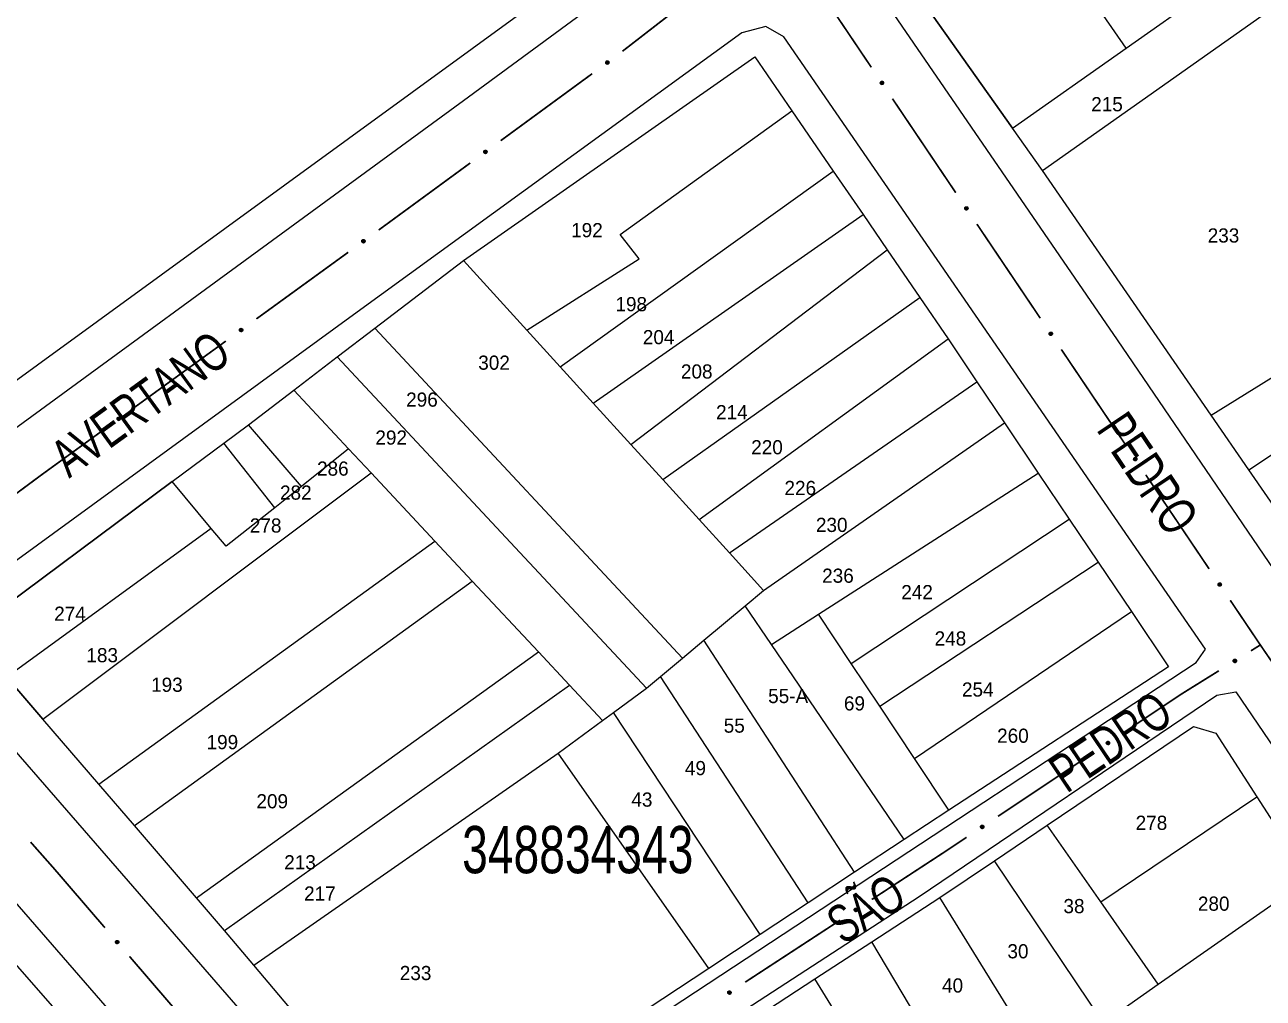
# Model space of a CAD drawing. Extents: x 199577 to 200882, y 4838726 to 4840156.
# Drawn here: x 200172.2 to 200303.3, y 4838892.8 to 4838995.8 of the extents above; entities that cross this region are included whole.
import ezdxf
from ezdxf.enums import TextEntityAlignment as Align

# ---------------------------------------------------------------- set-up
doc = ezdxf.new("R2010")
doc.units = 0
doc.header["$LTSCALE"] = 1.5
doc.header["$MEASUREMENT"] = 0
for name, color, linetype in [('CD_MALHA_LOTES', 7, 'CONTINUOUS'), ('CD_TXT_QUADRA', 2, 'CONTINUOUS'), ('RU-QUADRA', 210, 'CONTINUOUS'), ('SV-EIXO-RUA-PAV', 20, 'CONTINUOUS'), ('SV-RUA-PAVIM', 7, 'CONTINUOUS'), ('SV-TXT-RUA-PAV', 7, 'CONTINUOUS'), ('Th_NmrPorta', 1, 'CONTINUOUS')]:
    doc.layers.add(name, color=color, linetype=linetype)
doc.styles.add('ARIAL', font='ARIAL.SHX')

msp = doc.modelspace()

# ---------------------------------------------------------------- linework, layer by layer
at = {"layer": 'CD_MALHA_LOTES', "linetype": 'Continuous', "flags": 128}
for points in [[(200276.25, 4839011.46), (200265.84, 4839004.16), (200265.13, 4839002.82), (200265.09, 4839001.35), (200276.77, 4838984.85)], [(200288.79, 4838993.31), (200276.25, 4839011.46)], [(200239.4, 4839007.72), (200153.71, 4838945.33)], [(200279.94, 4838980.37), (200308.61, 4839000.6)], [(200288.79, 4838993.31), (200297.25, 4838999.28)], [(200276.77, 4838984.85), (200288.79, 4838993.31)], [(200218.67, 4838970.85), (200249.5, 4838992.4), (200253.42, 4838986.69)], [(200225.37, 4838963.48), (200237.27, 4838971.02), (200235.23, 4838973.58), (200253.42, 4838986.69)], [(200253.42, 4838986.69), (200257.81, 4838980.3)], [(200279.94, 4838980.37), (200276.77, 4838984.85)], [(200228.91, 4838959.59), (200257.81, 4838980.3)], [(200257.81, 4838980.3), (200260.96, 4838975.71)], [(200297.81, 4838954.47), (200279.94, 4838980.37)], [(200232.4, 4838955.75), (200260.96, 4838975.71)], [(200260.96, 4838975.71), (200263.52, 4838971.98)], [(200236.39, 4838951.36), (200263.52, 4838971.98)], [(200263.52, 4838971.98), (200266.98, 4838966.93)], [(200209.28, 4838963.67), (200218.67, 4838970.85)], [(200225.37, 4838963.48), (200218.67, 4838970.85)], [(200297.81, 4838954.47), (200321.32, 4838969.05), (200325, 4838964.05)], [(200239.75, 4838947.66), (200266.98, 4838966.93)], [(200266.98, 4838966.93), (200269.95, 4838962.55)], [(200301.8, 4838948.69), (200325, 4838964.05)], [(200205.3, 4838960.63), (200209.28, 4838963.67)], [(200241.85, 4838928.75), (200209.28, 4838963.67)], [(200228.91, 4838959.59), (200225.37, 4838963.48)], [(200243.6, 4838943.42), (200269.95, 4838962.55)], [(200269.95, 4838962.55), (200273.01, 4838958.01)], [(200200.69, 4838957.11), (200205.3, 4838960.63)], [(200238.05, 4838925.56), (200205.3, 4838960.63)], [(200232.4, 4838955.75), (200228.91, 4838959.59)], [(200246.81, 4838939.89), (200273.01, 4838958.01)], [(200273.01, 4838958.01), (200275.93, 4838953.66)], [(200195.92, 4838953.46), (200200.69, 4838957.11)], [(200206.5, 4838950.89), (200200.69, 4838957.11)], [(200236.39, 4838951.36), (200232.4, 4838955.75)], [(200193.28, 4838951.5), (200195.92, 4838953.46)], [(200201.5, 4838946.92), (200195.92, 4838953.46)], [(200250.42, 4838935.92), (200275.93, 4838953.66)], [(200275.93, 4838953.66), (200279.51, 4838948.33)], [(200301.8, 4838948.69), (200297.81, 4838954.47)], [(200187.83, 4838947.44), (200193.28, 4838951.5)], [(200198.68, 4838944.68), (200193.28, 4838951.5)], [(200206.5, 4838950.89), (200201.5, 4838946.92)], [(200208.88, 4838948.35), (200206.5, 4838950.89)], [(200239.75, 4838947.66), (200236.39, 4838951.36)], [(200174.14, 4838922.31), (200208.88, 4838948.35)], [(200215.63, 4838941.13), (200208.88, 4838948.35)], [(200256.23, 4838933.41), (200279.51, 4838948.33)], [(200279.51, 4838948.33), (200282.78, 4838943.47)], [(200305.43, 4838943.42), (200301.8, 4838948.69)], [(200187.83, 4838947.44), (200166.31, 4838931.42), (200170.33, 4838926.74)], [(200191.97, 4838942.47), (200187.83, 4838947.44)], [(200201.5, 4838946.92), (200198.68, 4838944.68)], [(200243.6, 4838943.42), (200239.75, 4838947.66)], [(200198.68, 4838944.68), (200193.53, 4838940.6), (200191.97, 4838942.47)], [(200246.81, 4838939.89), (200243.6, 4838943.42)], [(200259.7, 4838928.2), (200282.78, 4838943.47)], [(200282.78, 4838943.47), (200285.83, 4838938.93)], [(200191.97, 4838942.47), (200170.33, 4838926.74)], [(200180.06, 4838915.43), (200215.63, 4838941.13)], [(200219.59, 4838936.89), (200215.63, 4838941.13)], [(200250.42, 4838935.92), (200246.81, 4838939.89)], [(200262.72, 4838923.67), (200285.83, 4838938.93)], [(200285.83, 4838938.93), (200289.36, 4838933.68)], [(200183.83, 4838911.04), (200219.59, 4838936.89)], [(200226.59, 4838929.41), (200219.59, 4838936.89)], [(200248.47, 4838934.29), (200250.42, 4838935.92)], [(200244.12, 4838930.65), (200248.47, 4838934.29)], [(200251.25, 4838930.21), (200248.47, 4838934.29)], [(200251.25, 4838930.21), (200256.23, 4838933.41)], [(200259.7, 4838928.2), (200256.23, 4838933.41)], [(200266.4, 4838918.14), (200289.36, 4838933.68)], [(200289.36, 4838933.68), (200293.28, 4838927.84), (200270.05, 4838912.66)], [(200241.85, 4838928.75), (200244.12, 4838930.65)], [(200260.06, 4838906.09), (200244.12, 4838930.65)], [(200265.3, 4838909.55), (200251.25, 4838930.21)], [(200190.4, 4838903.4), (200226.59, 4838929.41)], [(200229.89, 4838925.89), (200226.59, 4838929.41)], [(200239.53, 4838926.8), (200241.85, 4838928.75)], [(200262.72, 4838923.67), (200259.7, 4838928.2)], [(200170.33, 4838926.74), (200174.14, 4838922.31)], [(200238.05, 4838925.56), (200239.53, 4838926.8)], [(200255.15, 4838902.86), (200239.53, 4838926.8)], [(200193.37, 4838899.94), (200229.89, 4838925.89)], [(200233.39, 4838922.15), (200229.89, 4838925.89)], [(200234.53, 4838922.99), (200238.05, 4838925.56)], [(200266.4, 4838918.14), (200262.72, 4838923.67)], [(200180.06, 4838915.43), (200174.14, 4838922.31)], [(200228.7, 4838918.71), (200233.39, 4838922.15)], [(200233.39, 4838922.15), (200234.53, 4838922.99)], [(200250.05, 4838899.49), (200234.53, 4838922.99)], [(200280.43, 4838911.07), (200295.95, 4838921.51), (200298.3, 4838920.8), (200302.63, 4838914.07)], [(200120.95, 4838898.3), (200149.24, 4838919.11), (200151.46, 4838918.96), (200176.61, 4838890.24)], [(200196.47, 4838896.25), (200228.7, 4838918.71)], [(200244.63, 4838895.92), (200228.7, 4838918.71)], [(200270.05, 4838912.66), (200266.4, 4838918.14)], [(200183.83, 4838911.04), (200180.06, 4838915.43)], [(200286.11, 4838902.95), (200302.63, 4838914.07)], [(200302.63, 4838914.07), (200308.2, 4838905.44)], [(200270.05, 4838912.66), (200265.3, 4838909.55)], [(200190.4, 4838903.4), (200183.83, 4838911.04)], [(200274.87, 4838907.32), (200280.43, 4838911.07)], [(200286.11, 4838902.95), (200280.43, 4838911.07)], [(200265.3, 4838909.55), (200260.06, 4838906.09)], [(200269.08, 4838903.42), (200274.87, 4838907.32)], [(200286.37, 4838890.21), (200274.87, 4838907.32)], [(200260.06, 4838906.09), (200255.15, 4838902.86)], [(200292.19, 4838894.24), (200308.2, 4838905.44)], [(200193.37, 4838899.94), (200190.4, 4838903.4)], [(200255.15, 4838902.86), (200250.05, 4838899.49)], [(200261.89, 4838898.73), (200269.08, 4838903.42)], [(200279.88, 4838885.96), (200269.08, 4838903.42)], [(200292.19, 4838894.24), (200286.11, 4838902.95)], [(200196.47, 4838896.25), (200193.37, 4838899.94)], [(200250.05, 4838899.49), (200244.63, 4838895.92)], [(200255.87, 4838894.8), (200261.89, 4838898.73)], [(200272.39, 4838881.05), (200261.89, 4838898.73)], [(200244.63, 4838895.92), (200213.85, 4838875.61), (200196.47, 4838896.25)], [(200249.92, 4838890.92), (200255.87, 4838894.8)], [(200266.65, 4838877.28), (200255.87, 4838894.8)], [(200287.52, 4838890.97), (200292.19, 4838894.24)]]:
    msp.add_lwpolyline(points, dxfattribs=at)
at = {"layer": 'RU-QUADRA', "linetype": 'Continuous', "flags": 128}
for points in [[(200040.44, 4839074.47), (200041.32, 4839076.22), (200106.78, 4839120.4), (200145.44, 4839145.56), (200239.4, 4839007.72), (200153.71, 4838945.33), (200099.56, 4839007.42)], [(200219.5, 4838871.08), (200243.95, 4838887.03), (200249.92, 4838890.92), (200255.87, 4838894.8), (200261.89, 4838898.73), (200269.08, 4838903.42), (200274.87, 4838907.32), (200280.43, 4838911.07), (200295.95, 4838921.51), (200298.3, 4838920.8), (200302.63, 4838914.07), (200308.2, 4838905.44), (200327.65, 4838876.59), (200327.13, 4838874.5), (200305.68, 4838861.45), (200295.35, 4838855.11), (200274.93, 4838842.57), (200254.72, 4838830.16), (200232.59, 4838855.87), (200226.18, 4838863.31), (200225.5, 4838862.56)]]:
    msp.add_lwpolyline(points, close=True, dxfattribs=at)
for points in [[(200416.44, 4838929.06), (200406.81, 4838923.15), (200396.76, 4838916.98), (200381.78, 4838907.83), (200374.69, 4838903.54), (200367.17, 4838898.99), (200354.28, 4838891.2), (200344.94, 4838885.54), (200333.54, 4838902.25), (200325.21, 4838914.77), (200315.29, 4838929.15), (200308.61, 4838938.82), (200305.43, 4838943.42), (200301.8, 4838948.69), (200297.81, 4838954.47), (200279.94, 4838980.37), (200276.77, 4838984.85), (200265.09, 4839001.35)], [(200166.31, 4838931.42), (200187.83, 4838947.44), (200193.28, 4838951.5), (200195.92, 4838953.46), (200200.69, 4838957.11), (200205.3, 4838960.63), (200209.28, 4838963.67), (200218.67, 4838970.85), (200249.5, 4838992.4), (200253.42, 4838986.69), (200257.81, 4838980.3), (200260.96, 4838975.71), (200263.52, 4838971.98), (200266.98, 4838966.93), (200269.95, 4838962.55), (200273.01, 4838958.01), (200275.93, 4838953.66), (200279.51, 4838948.33), (200282.78, 4838943.47), (200285.83, 4838938.93), (200289.36, 4838933.68), (200293.28, 4838927.84), (200270.05, 4838912.66), (200265.3, 4838909.55), (200260.06, 4838906.09), (200255.15, 4838902.86), (200250.05, 4838899.49), (200244.63, 4838895.92), (200213.85, 4838875.61), (200196.47, 4838896.25), (200193.37, 4838899.94), (200190.4, 4838903.4), (200183.83, 4838911.04), (200180.06, 4838915.43), (200174.14, 4838922.31), (200170.33, 4838926.74)], [(200094.21, 4838878.66), (200105.28, 4838886.78), (200111.67, 4838891.47), (200115.73, 4838894.46), (200120.95, 4838898.3), (200149.24, 4838919.11), (200151.46, 4838918.96), (200176.61, 4838890.24), (200203.74, 4838859.26), (200212.2, 4838849.34), (200216.31, 4838844.51), (200219.94, 4838840.66), (200223.29, 4838843.4), (200226.67, 4838838.81), (200229.53, 4838834.93), (200231.76, 4838831.91), (200234.58, 4838828.08), (200239.8, 4838821.01), (200221.7, 4838810.28)]]:
    msp.add_lwpolyline(points, dxfattribs=at)
at = {"layer": 'SV-EIXO-RUA-PAV', "const_width": 0.18}
for points in [[(200255.131023, 4839001.235624), (200261.834708, 4838991.282704)], [(200235.493431, 4838992.988285), (200244.981081, 4839000.335698)], [(200222.597329, 4838983.518247), (200232.279288, 4838990.607652)], [(200264.069269, 4838987.965064), (200270.772954, 4838978.012144)], [(200209.68805, 4838974.065707), (200219.370009, 4838981.155112)], [(200273.007516, 4838974.694505), (200279.711201, 4838964.741585)], [(200196.744263, 4838964.660509), (200206.456815, 4838971.707944)], [(200183.794193, 4838955.26393), (200193.506745, 4838962.311364)], [(200281.945762, 4838961.423945), (200288.649447, 4838951.471025)], [(200173.99, 4838948.15), (200180.556676, 4838952.914785)], [(200173.277878, 4838947.621555), (200173.99, 4838948.15)], [(200290.884008, 4838948.153385), (200297.587693, 4838938.200466)], [(200170.86874, 4838945.833804), (200173.277878, 4838947.621555)], [(200299.822255, 4838934.882826), (200302.615457, 4838930.735776)], [(200302.01353, 4838929.530317), (200302.862717, 4838930.058408)], [(200302.615457, 4838930.735776), (200303.01, 4838930.15)], [(200302.862717, 4838930.058408), (200303.01, 4838930.15)], [(200303.01, 4838930.15), (200306.565837, 4838924.957002)], [(200294.6, 4838924.92), (200298.61678, 4838927.41795)], [(200288.551116, 4838920.88741), (200294.375468, 4838924.770312)], [(200294.375468, 4838924.770312), (200294.6, 4838924.92)], [(200275.238311, 4838912.012207), (200285.222914, 4838918.66861)], [(200172.842427, 4838909.288749), (200174.829566, 4838907.041244)], [(200269.49, 4838908.18), (200271.91011, 4838909.793406)], [(200261.877884, 4838903.209179), (200269.41348, 4838908.130032)], [(200269.41348, 4838908.130032), (200269.49, 4838908.18)], [(200174.829566, 4838907.041244), (200175.37, 4838906.43)], [(200175.37, 4838906.43), (200180.703679, 4838900.222632)], [(200248.481267, 4838894.460998), (200258.52873, 4838901.022134)], [(200183.310527, 4838897.188767), (200191.131072, 4838888.087169)]]:
    msp.add_lwpolyline(points, dxfattribs=at)
at = {"layer": 'SV-EIXO-RUA-PAV'}
for points in [[(200233.711989, 4838991.793152), (200233.718775, 4838991.841587), (200233.734511, 4838991.881827), (200233.757297, 4838991.911612), (200233.784294, 4838991.932682), (200233.814342, 4838991.951126), (200233.848738, 4838991.963038), (200233.889844, 4838991.967803), (200233.938479, 4838991.961337), (200233.978641, 4838991.942507), (200234.009037, 4838991.921731), (200234.032628, 4838991.894845), (200234.050057, 4838991.865355), (200234.061249, 4838991.829216), (200234.065671, 4838991.787512), (200234.057986, 4838991.738765), (200234.042287, 4838991.699421), (200234.019492, 4838991.67119), (200233.992312, 4838991.647645), (200233.96141, 4838991.629182), (200233.927578, 4838991.617683), (200233.885581, 4838991.613307), (200233.837568, 4838991.62153), (200233.798148, 4838991.636739), (200233.769605, 4838991.659132), (200233.747027, 4838991.686413), (200233.72816, 4838991.716325), (200233.714747, 4838991.750403), (200233.711989, 4838991.793152)], [(200262.963025, 4838989.80455), (200263.011156, 4838989.795867), (200263.050747, 4838989.778562), (200263.079614, 4838989.754624), (200263.099607, 4838989.72682), (200263.116857, 4838989.696071), (200263.12741, 4838989.661233), (200263.130556, 4838989.619972), (200263.122185, 4838989.571629), (200263.101792, 4838989.532237), (200263.079838, 4838989.502681), (200263.052046, 4838989.480164), (200263.021895, 4838989.463906), (200262.985344, 4838989.454142), (200262.943499, 4838989.451361), (200262.895092, 4838989.460956), (200262.856394, 4838989.478187), (200262.829081, 4838989.502074), (200262.80662, 4838989.530157), (200262.789386, 4838989.56176), (200262.779225, 4838989.596018), (200262.776501, 4838989.638154), (200262.786603, 4838989.685807), (200262.803349, 4838989.7246), (200262.826846, 4838989.752241), (200262.854992, 4838989.773731), (200262.885622, 4838989.791408), (200262.920201, 4838989.803473), (200262.963025, 4838989.80455)], [(200220.80271, 4838982.340612), (200220.809496, 4838982.389047), (200220.825232, 4838982.429287), (200220.848018, 4838982.459072), (200220.875015, 4838982.480141), (200220.905063, 4838982.498586), (200220.939459, 4838982.510498), (200220.980565, 4838982.515263), (200221.0292, 4838982.508797), (200221.069363, 4838982.489967), (200221.099758, 4838982.469191), (200221.123349, 4838982.442304), (200221.140778, 4838982.412814), (200221.15197, 4838982.376676), (200221.156392, 4838982.334972), (200221.148707, 4838982.286225), (200221.133008, 4838982.246881), (200221.110213, 4838982.21865), (200221.083033, 4838982.195104), (200221.052131, 4838982.176642), (200221.018299, 4838982.165143), (200220.976302, 4838982.160767), (200220.928289, 4838982.16899), (200220.888869, 4838982.184199), (200220.860326, 4838982.206592), (200220.837748, 4838982.233873), (200220.818882, 4838982.263785), (200220.805468, 4838982.297863), (200220.80271, 4838982.340612)], [(200271.901271, 4838976.53399), (200271.949403, 4838976.525307), (200271.988994, 4838976.508002), (200272.01786, 4838976.484065), (200272.037854, 4838976.456261), (200272.055104, 4838976.425512), (200272.065656, 4838976.390674), (200272.068803, 4838976.349413), (200272.060431, 4838976.301069), (200272.040038, 4838976.261677), (200272.018085, 4838976.232121), (200271.990292, 4838976.209604), (200271.960141, 4838976.193347), (200271.92359, 4838976.183582), (200271.881745, 4838976.180802), (200271.833338, 4838976.190396), (200271.79464, 4838976.207628), (200271.767327, 4838976.231514), (200271.744867, 4838976.259598), (200271.727632, 4838976.291201), (200271.717471, 4838976.325458), (200271.714747, 4838976.367595), (200271.72485, 4838976.415248), (200271.741595, 4838976.45404), (200271.765092, 4838976.481682), (200271.793238, 4838976.503171), (200271.823869, 4838976.520848), (200271.858447, 4838976.532913), (200271.901271, 4838976.53399)], [(200207.893431, 4838972.888071), (200207.900217, 4838972.936507), (200207.915953, 4838972.976747), (200207.938739, 4838973.006531), (200207.965736, 4838973.027601), (200207.995784, 4838973.046046), (200208.030181, 4838973.057958), (200208.071286, 4838973.062723), (200208.119921, 4838973.056256), (200208.160084, 4838973.037426), (200208.190479, 4838973.01665), (200208.21407, 4838972.989764), (200208.231499, 4838972.960274), (200208.242691, 4838972.924135), (200208.247113, 4838972.882432), (200208.239428, 4838972.833685), (200208.223729, 4838972.79434), (200208.200934, 4838972.76611), (200208.173754, 4838972.742564), (200208.142852, 4838972.724101), (200208.10902, 4838972.712603), (200208.067023, 4838972.708226), (200208.01901, 4838972.71645), (200207.97959, 4838972.731659), (200207.951047, 4838972.754052), (200207.928469, 4838972.781332), (200207.909603, 4838972.811245), (200207.896189, 4838972.845323), (200207.893431, 4838972.888071)], [(200194.944563, 4838963.490652), (200194.951559, 4838963.539058), (200194.967469, 4838963.579229), (200194.990383, 4838963.608915), (200195.017472, 4838963.629868), (200195.047599, 4838963.648182), (200195.082047, 4838963.659945), (200195.123173, 4838963.664532), (200195.171779, 4838963.657855), (200195.21186, 4838963.638852), (200195.242165, 4838963.617944), (200195.26564, 4838963.590956), (200195.282941, 4838963.561391), (200195.293977, 4838963.525204), (200195.298218, 4838963.483482), (200195.290321, 4838963.434769), (200195.274453, 4838963.395492), (200195.251536, 4838963.367361), (200195.224254, 4838963.343933), (200195.193273, 4838963.325604), (200195.159391, 4838963.314252), (200195.117376, 4838963.310057), (200195.069399, 4838963.318488), (200195.030045, 4838963.333868), (200195.001599, 4838963.356384), (200194.979139, 4838963.383763), (200194.960402, 4838963.413756), (200194.947136, 4838963.447892), (200194.944563, 4838963.490652)], [(200280.839517, 4838963.26343), (200280.887649, 4838963.254747), (200280.92724, 4838963.237442), (200280.956107, 4838963.213505), (200280.9761, 4838963.185701), (200280.99335, 4838963.154952), (200281.003902, 4838963.120114), (200281.007049, 4838963.078853), (200280.998677, 4838963.03051), (200280.978285, 4838962.991118), (200280.956331, 4838962.961561), (200280.928539, 4838962.939044), (200280.898387, 4838962.922787), (200280.861837, 4838962.913023), (200280.819992, 4838962.910242), (200280.771584, 4838962.919836), (200280.732887, 4838962.937068), (200280.705573, 4838962.960954), (200280.683113, 4838962.989038), (200280.665878, 4838963.020641), (200280.655717, 4838963.054899), (200280.652993, 4838963.097035), (200280.663096, 4838963.144688), (200280.679842, 4838963.18348), (200280.703338, 4838963.211122), (200280.731485, 4838963.232612), (200280.762115, 4838963.250288), (200280.796694, 4838963.262354), (200280.839517, 4838963.26343)], [(200181.994494, 4838954.094073), (200182.00149, 4838954.142478), (200182.0174, 4838954.18265), (200182.040314, 4838954.212336), (200182.067402, 4838954.233288), (200182.09753, 4838954.251602), (200182.131978, 4838954.263366), (200182.173103, 4838954.267953), (200182.22171, 4838954.261276), (200182.261791, 4838954.242272), (200182.292096, 4838954.221365), (200182.315571, 4838954.194377), (200182.332872, 4838954.164812), (200182.343907, 4838954.128625), (200182.348149, 4838954.086902), (200182.340252, 4838954.038189), (200182.324384, 4838953.998913), (200182.301466, 4838953.970782), (200182.274185, 4838953.947354), (200182.243203, 4838953.929025), (200182.209322, 4838953.917673), (200182.167306, 4838953.913478), (200182.11933, 4838953.921909), (200182.079976, 4838953.937289), (200182.05153, 4838953.959805), (200182.02907, 4838953.987183), (200182.010333, 4838954.017177), (200181.997067, 4838954.051313), (200181.994494, 4838954.094073)], [(200289.777764, 4838949.992871), (200289.825895, 4838949.984188), (200289.865486, 4838949.966883), (200289.894353, 4838949.942945), (200289.914346, 4838949.915141), (200289.931596, 4838949.884393), (200289.942148, 4838949.849554), (200289.945295, 4838949.808294), (200289.936924, 4838949.75995), (200289.916531, 4838949.720558), (200289.894577, 4838949.691002), (200289.866785, 4838949.668485), (200289.836633, 4838949.652227), (200289.800083, 4838949.642463), (200289.758238, 4838949.639683), (200289.709831, 4838949.649277), (200289.671133, 4838949.666508), (200289.64382, 4838949.690395), (200289.621359, 4838949.718478), (200289.604125, 4838949.750081), (200289.593964, 4838949.784339), (200289.59124, 4838949.826476), (200289.601342, 4838949.874128), (200289.618088, 4838949.912921), (200289.641585, 4838949.940562), (200289.669731, 4838949.962052), (200289.700361, 4838949.979729), (200289.73494, 4838949.991794), (200289.777764, 4838949.992871)], [(200298.71601, 4838936.722311), (200298.764142, 4838936.713628), (200298.803733, 4838936.696323), (200298.832599, 4838936.672386), (200298.852592, 4838936.644582), (200298.869843, 4838936.613833), (200298.880395, 4838936.578995), (200298.883542, 4838936.537734), (200298.87517, 4838936.48939), (200298.854777, 4838936.449998), (200298.832824, 4838936.420442), (200298.805031, 4838936.397925), (200298.77488, 4838936.381668), (200298.738329, 4838936.371904), (200298.696484, 4838936.369123), (200298.648077, 4838936.378717), (200298.609379, 4838936.395949), (200298.582066, 4838936.419835), (200298.559606, 4838936.447919), (200298.542371, 4838936.479522), (200298.53221, 4838936.513779), (200298.529486, 4838936.555916), (200298.539589, 4838936.603569), (200298.556334, 4838936.642361), (200298.579831, 4838936.670003), (200298.607977, 4838936.691492), (200298.638608, 4838936.709169), (200298.673186, 4838936.721234), (200298.71601, 4838936.722311)], [(200300.135011, 4838928.491736), (200300.145439, 4838928.53952), (200300.164173, 4838928.578455), (200300.189145, 4838928.606431), (200300.217658, 4838928.6254), (200300.249014, 4838928.64152), (200300.284214, 4838928.650797), (200300.325561, 4838928.65244), (200300.373568, 4838928.642316), (200300.412192, 4838928.620503), (200300.44093, 4838928.597488), (200300.462421, 4838928.568895), (200300.477571, 4838928.538172), (200300.485998, 4838928.501291), (200300.487255, 4838928.459372), (200300.475905, 4838928.411346), (200300.457277, 4838928.373301), (200300.432413, 4838928.346875), (200300.403531, 4838928.325451), (200300.371321, 4838928.309378), (200300.336717, 4838928.30047), (200300.294509, 4838928.299281), (200300.247255, 4838928.311111), (200300.209098, 4838928.329257), (200300.18233, 4838928.353744), (200300.161878, 4838928.382653), (200300.145328, 4838928.413907), (200300.134529, 4838928.448901), (200300.135011, 4838928.491736)], [(200286.706404, 4838919.789903), (200286.715315, 4838919.837993), (200286.732808, 4838919.877501), (200286.756882, 4838919.906254), (200286.78478, 4838919.926115), (200286.81561, 4838919.943219), (200286.850498, 4838919.953606), (200286.891774, 4838919.956557), (200286.940077, 4838919.947957), (200286.979372, 4838919.927377), (200287.008824, 4838919.905283), (200287.031209, 4838919.877385), (200287.047323, 4838919.847156), (200287.056913, 4838919.81056), (200287.059495, 4838919.768702), (200287.049672, 4838919.720341), (200287.032257, 4838919.681725), (200287.008241, 4838919.654526), (200286.980051, 4838919.632199), (200286.948367, 4838919.615114), (200286.914061, 4838919.605116), (200286.871913, 4838919.602592), (200286.824308, 4838919.61292), (200286.785596, 4838919.62985), (200286.758066, 4838919.653477), (200286.73671, 4838919.681725), (200286.719179, 4838919.712439), (200286.707277, 4838919.747075), (200286.706404, 4838919.789903)], [(200273.393599, 4838910.9147), (200273.40251, 4838910.96279), (200273.420003, 4838911.002298), (200273.444077, 4838911.031051), (200273.471976, 4838911.050912), (200273.502806, 4838911.068016), (200273.537694, 4838911.078403), (200273.578969, 4838911.081354), (200273.627272, 4838911.072753), (200273.666567, 4838911.052174), (200273.696019, 4838911.03008), (200273.718404, 4838911.002182), (200273.734518, 4838910.971953), (200273.744109, 4838910.935357), (200273.746691, 4838910.893499), (200273.736867, 4838910.845138), (200273.719452, 4838910.806522), (200273.695437, 4838910.779322), (200273.667247, 4838910.756996), (200273.635562, 4838910.739911), (200273.601257, 4838910.729913), (200273.559108, 4838910.727389), (200273.511503, 4838910.737717), (200273.472791, 4838910.754647), (200273.445261, 4838910.778274), (200273.423905, 4838910.806522), (200273.406374, 4838910.837236), (200273.394473, 4838910.871871), (200273.393599, 4838910.9147)], [(200260.022817, 4838902.129267), (200260.032185, 4838902.17727), (200260.050052, 4838902.21661), (200260.074399, 4838902.245133), (200260.102485, 4838902.264728), (200260.133477, 4838902.281538), (200260.168462, 4838902.291592), (200260.209763, 4838902.29415), (200260.257982, 4838902.285091), (200260.29708, 4838902.264139), (200260.32632, 4838902.241766), (200260.348439, 4838902.213656), (200260.364265, 4838902.183275), (200260.373507, 4838902.146589), (200260.375691, 4838902.104709), (200260.365407, 4838902.056443), (200260.347626, 4838902.017995), (200260.323353, 4838901.991025), (200260.294952, 4838901.968967), (200260.263106, 4838901.952185), (200260.228707, 4838901.942513), (200260.186536, 4838901.94039), (200260.139032, 4838901.951171), (200260.100483, 4838901.968468), (200260.073179, 4838901.992356), (200260.052092, 4838902.020806), (200260.034854, 4838902.051685), (200260.023283, 4838902.086432), (200260.022817, 4838902.129267)], [(200181.996957, 4838898.886417), (200182.045773, 4838898.883417), (200182.087115, 4838898.870856), (200182.11858, 4838898.850455), (200182.141685, 4838898.825177), (200182.162409, 4838898.796654), (200182.176959, 4838898.763287), (200182.184904, 4838898.722676), (200182.182238, 4838898.673686), (200182.166587, 4838898.632181), (200182.148237, 4838898.600262), (200182.123265, 4838898.574652), (200182.095219, 4838898.554984), (200182.06006, 4838898.541017), (200182.018826, 4838898.533366), (200181.969629, 4838898.53724), (200181.929184, 4838898.549832), (200181.899267, 4838898.570364), (200181.87368, 4838898.595632), (200181.852871, 4838898.625005), (200181.838777, 4838898.657841), (200181.831149, 4838898.69937), (200181.835616, 4838898.747877), (200181.847715, 4838898.78836), (200181.867821, 4838898.818558), (200181.893264, 4838898.843188), (200181.92162, 4838898.864323), (200181.954552, 4838898.880345), (200181.996957, 4838898.886417)], [(200246.631863, 4838893.370657), (200246.640789, 4838893.418744), (200246.658292, 4838893.458248), (200246.682375, 4838893.486994), (200246.710279, 4838893.506847), (200246.741114, 4838893.523942), (200246.776005, 4838893.534319), (200246.817281, 4838893.537258), (200246.865582, 4838893.528643), (200246.904871, 4838893.508052), (200246.934317, 4838893.48595), (200246.956693, 4838893.458045), (200246.972799, 4838893.427812), (200246.982379, 4838893.391212), (200246.984949, 4838893.349354), (200246.975111, 4838893.300995), (200246.957685, 4838893.262385), (200246.933661, 4838893.235192), (200246.905465, 4838893.212874), (200246.873775, 4838893.195798), (200246.839467, 4838893.18581), (200246.797317, 4838893.183298), (200246.749716, 4838893.19364), (200246.711009, 4838893.210581), (200246.683486, 4838893.234217), (200246.662138, 4838893.262471), (200246.644615, 4838893.29319), (200246.632724, 4838893.327829), (200246.631863, 4838893.370657)]]:
    msp.add_lwpolyline(points, close=True, dxfattribs=at)
for points in [[(200233.711989, 4838991.793152), (200233.889844, 4838991.967803)], [(200233.714747, 4838991.750403), (200233.938479, 4838991.961337)], [(200233.715108, 4838991.770823), (200233.912429, 4838991.96097)], [(200233.716757, 4838991.819385), (200233.863573, 4838991.960712)], [(200233.718775, 4838991.841587), (200233.848738, 4838991.963038)], [(200233.725353, 4838991.736045), (200233.954601, 4838991.949569)], [(200233.727646, 4838991.864565), (200233.82498, 4838991.951056)], [(200233.72816, 4838991.716325), (200233.978641, 4838991.942507)], [(200233.734511, 4838991.881827), (200233.814342, 4838991.951126)], [(200233.740002, 4838991.704491), (200233.988772, 4838991.930619)], [(200233.747027, 4838991.686413), (200234.009037, 4838991.921731)], [(200233.760667, 4838991.673959), (200234.020958, 4838991.905141)], [(200233.769605, 4838991.659132), (200234.032628, 4838991.894845)], [(200233.787131, 4838991.649365), (200234.039204, 4838991.877912)], [(200233.798148, 4838991.636739), (200234.050057, 4838991.865355)], [(200233.820201, 4838991.629609), (200234.052457, 4838991.843645)], [(200233.837568, 4838991.62153), (200234.061249, 4838991.829216)], [(200233.863769, 4838991.620921), (200234.061306, 4838991.806153)], [(200233.885581, 4838991.613307), (200234.065671, 4838991.787512)], [(200233.909617, 4838991.620668), (200234.055843, 4838991.758181)], [(200233.927578, 4838991.617683), (200234.057986, 4838991.738765)], [(200233.94762, 4838991.626509), (200234.045249, 4838991.714908)], [(200233.96141, 4838991.629182), (200234.042287, 4838991.699421)], [(200262.776501, 4838989.638154), (200262.943499, 4838989.451361)], [(200262.779225, 4838989.596018), (200262.895092, 4838989.460956)], [(200262.782912, 4838989.613848), (200262.914576, 4838989.462334)], [(200262.784966, 4838989.659651), (200262.962297, 4838989.454991)], [(200262.786603, 4838989.685807), (200262.985344, 4838989.454142)], [(200262.787257, 4838989.575645), (200262.871753, 4838989.47462)], [(200262.789386, 4838989.56176), (200262.856394, 4838989.478187)], [(200262.795358, 4838989.702844), (200263.000107, 4838989.462361)], [(200262.803349, 4838989.7246), (200263.021895, 4838989.463906)], [(200262.816398, 4838989.735112), (200263.034868, 4838989.474258)], [(200262.826846, 4838989.752241), (200263.052046, 4838989.480164)], [(200262.842012, 4838989.76059), (200263.062793, 4838989.491421)], [(200262.854992, 4838989.773731), (200263.079838, 4838989.502681)], [(200262.873332, 4838989.78004), (200263.089515, 4838989.522581)], [(200262.885622, 4838989.791408), (200263.101792, 4838989.532237)], [(200262.905437, 4838989.793438), (200263.109793, 4838989.555981)], [(200262.920201, 4838989.803473), (200263.122185, 4838989.571629)], [(200262.940591, 4838989.802309), (200263.122841, 4838989.597673)], [(200262.963025, 4838989.80455), (200263.130556, 4838989.619972)], [(200262.98905, 4838989.798755), (200263.124502, 4838989.646501)], [(200263.011156, 4838989.795867), (200263.12741, 4838989.661233)], [(200263.033768, 4838989.786099), (200263.11637, 4838989.685444)], [(200263.050747, 4838989.778562), (200263.116857, 4838989.696071)], [(200220.80271, 4838982.340612), (200220.980565, 4838982.515263)], [(200220.805468, 4838982.297863), (200221.0292, 4838982.508797)], [(200220.805829, 4838982.318283), (200221.00315, 4838982.50843)], [(200220.807478, 4838982.366844), (200220.954294, 4838982.508172)], [(200220.809496, 4838982.389047), (200220.939459, 4838982.510498)], [(200220.816074, 4838982.283504), (200221.045322, 4838982.497029)], [(200220.818368, 4838982.412025), (200220.915701, 4838982.498516)], [(200220.818882, 4838982.263785), (200221.069363, 4838982.489967)], [(200220.825232, 4838982.429287), (200220.905063, 4838982.498586)], [(200220.830723, 4838982.25195), (200221.079493, 4838982.478078)], [(200220.837748, 4838982.233873), (200221.099758, 4838982.469191)], [(200220.851388, 4838982.221419), (200221.111679, 4838982.4526)], [(200220.860326, 4838982.206592), (200221.123349, 4838982.442304)], [(200220.877852, 4838982.196825), (200221.129925, 4838982.425372)], [(200220.888869, 4838982.184199), (200221.140778, 4838982.412814)], [(200220.910922, 4838982.177068), (200221.143178, 4838982.391104)], [(200220.928289, 4838982.16899), (200221.15197, 4838982.376676)], [(200220.95449, 4838982.168381), (200221.152027, 4838982.353613)], [(200220.976302, 4838982.160767), (200221.156392, 4838982.334972)], [(200221.000338, 4838982.168128), (200221.146564, 4838982.305641)], [(200221.018299, 4838982.165143), (200221.148707, 4838982.286225)], [(200221.038341, 4838982.173969), (200221.13597, 4838982.262368)], [(200221.052131, 4838982.176642), (200221.133008, 4838982.246881)], [(200271.714747, 4838976.367595), (200271.881745, 4838976.180802)], [(200271.717471, 4838976.325458), (200271.833338, 4838976.190396)], [(200271.721159, 4838976.343288), (200271.852823, 4838976.191774)], [(200271.723212, 4838976.389091), (200271.900543, 4838976.184431)], [(200271.72485, 4838976.415248), (200271.92359, 4838976.183582)], [(200271.725503, 4838976.305085), (200271.809999, 4838976.20406)], [(200271.727632, 4838976.291201), (200271.79464, 4838976.207628)], [(200271.733604, 4838976.432284), (200271.938353, 4838976.191801)], [(200271.741595, 4838976.45404), (200271.960141, 4838976.193347)], [(200271.754645, 4838976.464553), (200271.973115, 4838976.203698)], [(200271.765092, 4838976.481682), (200271.990292, 4838976.209604)], [(200271.780259, 4838976.490031), (200272.001039, 4838976.220861)], [(200271.793238, 4838976.503171), (200272.018085, 4838976.232121)], [(200271.811578, 4838976.50948), (200272.027761, 4838976.252021)], [(200271.823869, 4838976.520848), (200272.040038, 4838976.261677)], [(200271.843683, 4838976.522879), (200272.04804, 4838976.285421)], [(200271.858447, 4838976.532913), (200272.060431, 4838976.301069)], [(200271.878837, 4838976.53175), (200272.061088, 4838976.327113)], [(200271.901271, 4838976.53399), (200272.068803, 4838976.349413)], [(200271.927296, 4838976.528195), (200272.062748, 4838976.375942)], [(200271.949403, 4838976.525307), (200272.065656, 4838976.390674)], [(200271.972014, 4838976.51554), (200272.054616, 4838976.414884)], [(200271.988994, 4838976.508002), (200272.055104, 4838976.425512)], [(200207.893431, 4838972.888071), (200208.071286, 4838973.062723)], [(200207.896189, 4838972.845323), (200208.119921, 4838973.056256)], [(200207.89655, 4838972.865743), (200208.093871, 4838973.05589)], [(200207.898199, 4838972.914304), (200208.045015, 4838973.055631)], [(200207.900217, 4838972.936507), (200208.030181, 4838973.057958)], [(200207.906795, 4838972.830964), (200208.136043, 4838973.044489)], [(200207.909089, 4838972.959484), (200208.006422, 4838973.045976)], [(200207.909603, 4838972.811245), (200208.160084, 4838973.037426)], [(200207.915953, 4838972.976747), (200207.995784, 4838973.046046)], [(200207.921444, 4838972.79941), (200208.170214, 4838973.025538)], [(200207.928469, 4838972.781332), (200208.190479, 4838973.01665)], [(200207.942109, 4838972.768879), (200208.2024, 4838973.00006)], [(200207.951047, 4838972.754052), (200208.21407, 4838972.989764)], [(200207.968573, 4838972.744285), (200208.220646, 4838972.972831)], [(200207.97959, 4838972.731659), (200208.231499, 4838972.960274)], [(200208.001643, 4838972.724528), (200208.233899, 4838972.938564)], [(200208.01901, 4838972.71645), (200208.242691, 4838972.924135)], [(200208.045211, 4838972.715841), (200208.242748, 4838972.901072)], [(200208.067023, 4838972.708226), (200208.247113, 4838972.882432)], [(200208.091059, 4838972.715588), (200208.237286, 4838972.853101)], [(200208.10902, 4838972.712603), (200208.239428, 4838972.833685)], [(200208.129062, 4838972.721429), (200208.226691, 4838972.809827)], [(200208.142852, 4838972.724101), (200208.223729, 4838972.79434)], [(200194.944563, 4838963.490652), (200195.123173, 4838963.664532)], [(200194.947136, 4838963.447892), (200195.171779, 4838963.657855)], [(200194.947586, 4838963.46831), (200195.145728, 4838963.657601)], [(200194.949445, 4838963.516864), (200195.096871, 4838963.657554)], [(200194.951559, 4838963.539058), (200195.082047, 4838963.659945)], [(200194.957681, 4838963.433488), (200195.187851, 4838963.646018)], [(200194.960402, 4838963.413756), (200195.21186, 4838963.638852)], [(200194.96053, 4838963.561997), (200195.058237, 4838963.648066)], [(200194.967469, 4838963.579229), (200195.047599, 4838963.648182)], [(200194.972193, 4838963.40187), (200195.221939, 4838963.62692)], [(200194.979139, 4838963.383763), (200195.242165, 4838963.617944)], [(200194.992725, 4838963.37125), (200195.254014, 4838963.601303)], [(200195.001599, 4838963.356384), (200195.26564, 4838963.590956)], [(200195.019083, 4838963.346542), (200195.272142, 4838963.573995)], [(200195.030045, 4838963.333868), (200195.282941, 4838963.561391)], [(200195.052067, 4838963.326642), (200195.285247, 4838963.539671)], [(200195.069399, 4838963.318488), (200195.293977, 4838963.525204)], [(200195.095597, 4838963.317766), (200195.293934, 4838963.502141)], [(200195.117376, 4838963.310057), (200195.298218, 4838963.483482)], [(200195.141443, 4838963.317315), (200195.288263, 4838963.454193)], [(200195.159391, 4838963.314252), (200195.290321, 4838963.434769)], [(200195.179471, 4838963.322991), (200195.277482, 4838963.410967)], [(200195.193273, 4838963.325604), (200195.274453, 4838963.395492)], [(200280.652993, 4838963.097035), (200280.819992, 4838962.910242)], [(200280.655717, 4838963.054899), (200280.771584, 4838962.919836)], [(200280.659405, 4838963.072729), (200280.791069, 4838962.921214)], [(200280.661459, 4838963.118531), (200280.838789, 4838962.913872)], [(200280.663096, 4838963.144688), (200280.861837, 4838962.913023)], [(200280.663749, 4838963.034525), (200280.748245, 4838962.9335)], [(200280.665878, 4838963.020641), (200280.732887, 4838962.937068)], [(200280.67185, 4838963.161725), (200280.8766, 4838962.921242)], [(200280.679842, 4838963.18348), (200280.898387, 4838962.922787)], [(200280.692891, 4838963.193993), (200280.911361, 4838962.933139)], [(200280.703338, 4838963.211122), (200280.928539, 4838962.939044)], [(200280.718505, 4838963.219471), (200280.939285, 4838962.950301)], [(200280.731485, 4838963.232612), (200280.956331, 4838962.961561)], [(200280.749824, 4838963.238921), (200280.966008, 4838962.981462)], [(200280.762115, 4838963.250288), (200280.978285, 4838962.991118)], [(200280.781929, 4838963.252319), (200280.986286, 4838963.014862)], [(200280.796694, 4838963.262354), (200280.998677, 4838963.03051)], [(200280.817084, 4838963.26119), (200280.999334, 4838963.056554)], [(200280.839517, 4838963.26343), (200281.007049, 4838963.078853)], [(200280.865543, 4838963.257635), (200281.000995, 4838963.105382)], [(200280.887649, 4838963.254747), (200281.003902, 4838963.120114)], [(200280.91026, 4838963.24498), (200280.992863, 4838963.144324)], [(200280.92724, 4838963.237442), (200280.99335, 4838963.154952)], [(200181.994494, 4838954.094073), (200182.173103, 4838954.267953)], [(200181.997067, 4838954.051313), (200182.22171, 4838954.261276)], [(200181.997517, 4838954.071731), (200182.195659, 4838954.261022)], [(200181.999376, 4838954.120285), (200182.146802, 4838954.260975)], [(200182.00149, 4838954.142478), (200182.131978, 4838954.263366)], [(200182.007611, 4838954.036908), (200182.237781, 4838954.249439)], [(200182.010333, 4838954.017177), (200182.261791, 4838954.242272)], [(200182.010461, 4838954.165417), (200182.108168, 4838954.251487)], [(200182.0174, 4838954.18265), (200182.09753, 4838954.251602)], [(200182.022123, 4838954.005291), (200182.27187, 4838954.23034)], [(200182.02907, 4838953.987183), (200182.292096, 4838954.221365)], [(200182.042656, 4838953.97467), (200182.303945, 4838954.204723)], [(200182.05153, 4838953.959805), (200182.315571, 4838954.194377)], [(200182.069013, 4838953.949962), (200182.322073, 4838954.177416)], [(200182.079976, 4838953.937289), (200182.332872, 4838954.164812)], [(200182.101997, 4838953.930063), (200182.335178, 4838954.143091)], [(200182.11933, 4838953.921909), (200182.343907, 4838954.128625)], [(200182.145527, 4838953.921187), (200182.343865, 4838954.105562)], [(200182.167306, 4838953.913478), (200182.348149, 4838954.086902)], [(200182.191374, 4838953.920735), (200182.338194, 4838954.057614)], [(200182.209322, 4838953.917673), (200182.340252, 4838954.038189)], [(200182.229402, 4838953.926412), (200182.327412, 4838954.014387)], [(200182.243203, 4838953.929025), (200182.324384, 4838953.998913)], [(200289.59124, 4838949.826476), (200289.758238, 4838949.639683)], [(200289.593964, 4838949.784339), (200289.709831, 4838949.649277)], [(200289.597651, 4838949.802169), (200289.729315, 4838949.650655)], [(200289.599705, 4838949.847972), (200289.777035, 4838949.643312)], [(200289.601342, 4838949.874128), (200289.800083, 4838949.642463)], [(200289.601996, 4838949.763966), (200289.686492, 4838949.662941)], [(200289.604125, 4838949.750081), (200289.671133, 4838949.666508)], [(200289.610097, 4838949.891165), (200289.814846, 4838949.650682)], [(200289.618088, 4838949.912921), (200289.836633, 4838949.652227)], [(200289.631137, 4838949.923433), (200289.849607, 4838949.662579)], [(200289.641585, 4838949.940562), (200289.866785, 4838949.668485)], [(200289.656751, 4838949.948911), (200289.877532, 4838949.679742)], [(200289.669731, 4838949.962052), (200289.894577, 4838949.691002)], [(200289.688071, 4838949.968361), (200289.904254, 4838949.710902)], [(200289.700361, 4838949.979729), (200289.916531, 4838949.720558)], [(200289.720176, 4838949.981759), (200289.924532, 4838949.744302)], [(200289.73494, 4838949.991794), (200289.936924, 4838949.75995)], [(200289.75533, 4838949.99063), (200289.93758, 4838949.785994)], [(200289.777764, 4838949.992871), (200289.945295, 4838949.808294)], [(200289.803789, 4838949.987076), (200289.939241, 4838949.834823)], [(200289.825895, 4838949.984188), (200289.942148, 4838949.849554)], [(200289.848507, 4838949.97442), (200289.931109, 4838949.873765)], [(200289.865486, 4838949.966883), (200289.931596, 4838949.884393)], [(200298.529486, 4838936.555916), (200298.696484, 4838936.369123)], [(200298.53221, 4838936.513779), (200298.648077, 4838936.378717)], [(200298.535898, 4838936.531609), (200298.667562, 4838936.380095)], [(200298.537951, 4838936.577412), (200298.715282, 4838936.372752)], [(200298.539589, 4838936.603569), (200298.738329, 4838936.371904)], [(200298.540242, 4838936.493406), (200298.624738, 4838936.392381)], [(200298.542371, 4838936.479522), (200298.609379, 4838936.395949)], [(200298.548343, 4838936.620605), (200298.753092, 4838936.380122)], [(200298.556334, 4838936.642361), (200298.77488, 4838936.381668)], [(200298.569383, 4838936.652874), (200298.787854, 4838936.392019)], [(200298.579831, 4838936.670003), (200298.805031, 4838936.397925)], [(200298.594998, 4838936.678352), (200298.815778, 4838936.409182)], [(200298.607977, 4838936.691492), (200298.832824, 4838936.420442)], [(200298.626317, 4838936.697801), (200298.8425, 4838936.440342)], [(200298.638608, 4838936.709169), (200298.854777, 4838936.449998)], [(200298.658422, 4838936.7112), (200298.862779, 4838936.473742)], [(200298.673186, 4838936.721234), (200298.87517, 4838936.48939)], [(200298.693576, 4838936.720071), (200298.875827, 4838936.515434)], [(200298.71601, 4838936.722311), (200298.883542, 4838936.537734)], [(200298.742035, 4838936.716516), (200298.877487, 4838936.564263)], [(200298.764142, 4838936.713628), (200298.880395, 4838936.578995)], [(200298.786753, 4838936.703861), (200298.869355, 4838936.603205)], [(200298.803733, 4838936.696323), (200298.869843, 4838936.613833)], [(200300.134529, 4838928.448901), (200300.373568, 4838928.642316)], [(200300.135011, 4838928.491736), (200300.325561, 4838928.65244)], [(200300.136433, 4838928.469236), (200300.347566, 4838928.643919)], [(200300.141749, 4838928.517533), (200300.29883, 4838928.647356)], [(200300.14402, 4838928.433782), (200300.388755, 4838928.629363)], [(200300.145328, 4838928.413907), (200300.412192, 4838928.620503)], [(200300.145439, 4838928.53952), (200300.284214, 4838928.650797)], [(200300.156023, 4838928.561761), (200300.259617, 4838928.640646)], [(200300.156241, 4838928.40121), (200300.421395, 4838928.607883)], [(200300.161878, 4838928.382653), (200300.44093, 4838928.597488)], [(200300.164173, 4838928.578455), (200300.249014, 4838928.64152)], [(200300.174538, 4838928.369204), (200300.451562, 4838928.580044)], [(200300.18233, 4838928.353744), (200300.462421, 4838928.568895)], [(200300.199067, 4838928.34268), (200300.467698, 4838928.551514)], [(200300.209098, 4838928.329257), (200300.477571, 4838928.538172)], [(200300.230549, 4838928.320479), (200300.478322, 4838928.516343)], [(200300.247255, 4838928.311111), (200300.485998, 4838928.501291)], [(200300.273335, 4838928.308523), (200300.484312, 4838928.478289)], [(200300.294509, 4838928.299281), (200300.487255, 4838928.459372)], [(200300.319033, 4838928.304804), (200300.475237, 4838928.430868)], [(200300.336717, 4838928.30047), (200300.475905, 4838928.411346)], [(200300.357369, 4838928.307755), (200300.461401, 4838928.388519)], [(200300.371321, 4838928.309378), (200300.457277, 4838928.373301)], [(200286.706404, 4838919.789903), (200286.891774, 4838919.956557)], [(200286.707277, 4838919.747075), (200286.940077, 4838919.947957)], [(200286.708538, 4838919.767459), (200286.914036, 4838919.948737)], [(200286.712322, 4838919.815901), (200286.865216, 4838919.950629)], [(200286.715315, 4838919.837993), (200286.850498, 4838919.953606)], [(200286.717242, 4838919.732263), (200286.955666, 4838919.935491)], [(200286.719179, 4838919.712439), (200286.979372, 4838919.927377)], [(200286.72519, 4838919.860558), (200286.826236, 4838919.942681)], [(200286.730488, 4838919.700095), (200286.988969, 4838919.915055)], [(200286.732808, 4838919.877501), (200286.81561, 4838919.943219)], [(200286.73671, 4838919.681725), (200287.008824, 4838919.905283)], [(200286.749789, 4838919.668683), (200287.020002, 4838919.888185)], [(200286.758066, 4838919.653477), (200287.031209, 4838919.877385)], [(200286.775145, 4838919.642949), (200287.037033, 4838919.860179)], [(200286.785596, 4838919.62985), (200287.047323, 4838919.847156)], [(200286.807313, 4838919.621755), (200287.048765, 4838919.825362)], [(200286.824308, 4838919.61292), (200287.056913, 4838919.81056)], [(200286.850457, 4838919.611159), (200287.055955, 4838919.787517)], [(200286.871913, 4838919.602592), (200287.059495, 4838919.768702)], [(200286.896249, 4838919.608888), (200287.048386, 4838919.739832)], [(200286.914061, 4838919.605116), (200287.049672, 4838919.720341)], [(200286.934473, 4838919.613051), (200287.035897, 4838919.697067)], [(200286.948367, 4838919.615114), (200287.032257, 4838919.681725)], [(200273.393599, 4838910.9147), (200273.578969, 4838911.081354)], [(200273.394473, 4838910.871871), (200273.627272, 4838911.072753)], [(200273.395733, 4838910.892256), (200273.601232, 4838911.073533)], [(200273.399518, 4838910.940697), (200273.552412, 4838911.075426)], [(200273.40251, 4838910.96279), (200273.537694, 4838911.078403)], [(200273.404437, 4838910.85706), (200273.642861, 4838911.060288)], [(200273.406374, 4838910.837236), (200273.666567, 4838911.052174)], [(200273.412385, 4838910.985354), (200273.513431, 4838911.067478)], [(200273.417683, 4838910.824892), (200273.676165, 4838911.039851)], [(200273.420003, 4838911.002298), (200273.502806, 4838911.068016)], [(200273.423905, 4838910.806522), (200273.696019, 4838911.03008)], [(200273.436984, 4838910.79348), (200273.707198, 4838911.012981)], [(200273.445261, 4838910.778274), (200273.718404, 4838911.002182)], [(200273.46234, 4838910.767746), (200273.724228, 4838910.984976)], [(200273.472791, 4838910.754647), (200273.734518, 4838910.971953)], [(200273.494509, 4838910.746552), (200273.73596, 4838910.950159)], [(200273.511503, 4838910.737717), (200273.744109, 4838910.935357)], [(200273.537652, 4838910.735956), (200273.743151, 4838910.912314)], [(200273.559108, 4838910.727389), (200273.746691, 4838910.893499)], [(200273.583444, 4838910.733685), (200273.735582, 4838910.864629)], [(200273.601257, 4838910.729913), (200273.736867, 4838910.845138)], [(200273.621668, 4838910.737848), (200273.723093, 4838910.821864)], [(200273.635562, 4838910.739911), (200273.719452, 4838910.806522)], [(200260.022817, 4838902.129267), (200260.209763, 4838902.29415)], [(200260.023283, 4838902.086432), (200260.257982, 4838902.285091)], [(200260.024737, 4838902.106804), (200260.23195, 4838902.286119)], [(200260.028982, 4838902.155207), (200260.183151, 4838902.288475)], [(200260.032185, 4838902.17727), (200260.168462, 4838902.291592)], [(200260.033106, 4838902.071526), (200260.273452, 4838902.272477)], [(200260.034854, 4838902.051685), (200260.29708, 4838902.264139)], [(200260.042274, 4838902.19974), (200260.144096, 4838902.280899)], [(200260.046045, 4838902.039234), (200260.30656, 4838902.251725)], [(200260.050052, 4838902.21661), (200260.133477, 4838902.281538)], [(200260.052092, 4838902.020806), (200260.32632, 4838902.241766)], [(200260.065047, 4838902.00764), (200260.337336, 4838902.224561)], [(200260.073179, 4838901.992356), (200260.348439, 4838902.213656)], [(200260.090157, 4838901.981666), (200260.354099, 4838902.196395)], [(200260.100483, 4838901.968468), (200260.364265, 4838902.183275)], [(200260.122122, 4838901.960167), (200260.365499, 4838902.161468)], [(200260.139032, 4838901.951171), (200260.373507, 4838902.146589)], [(200260.165163, 4838901.949161), (200260.37233, 4838902.123556)], [(200260.186536, 4838901.94039), (200260.375691, 4838902.104709)], [(200260.210932, 4838901.946455), (200260.364307, 4838902.075946)], [(200260.228707, 4838901.942513), (200260.365407, 4838902.056443)], [(200260.249193, 4838901.950254), (200260.351412, 4838902.033301)], [(200260.263106, 4838901.952185), (200260.347626, 4838902.017995)], [(200181.831149, 4838898.69937), (200182.018826, 4838898.533366)], [(200181.835616, 4838898.747877), (200182.06006, 4838898.541017)], [(200181.837045, 4838898.721708), (200182.037071, 4838898.539167)], [(200181.838777, 4838898.657841), (200181.969629, 4838898.53724)], [(200181.840357, 4838898.675979), (200181.98882, 4838898.540885)], [(200181.84232, 4838898.76582), (200182.073762, 4838898.550904)], [(200181.847715, 4838898.78836), (200182.095219, 4838898.554984)], [(200181.849134, 4838898.638545), (200181.944854, 4838898.548083)], [(200181.852871, 4838898.625005), (200181.929184, 4838898.549832)], [(200181.859446, 4838898.800325), (200182.106895, 4838898.56678)], [(200181.867821, 4838898.818558), (200182.123265, 4838898.574652)], [(200181.881908, 4838898.828621), (200182.132623, 4838898.587088)], [(200181.893264, 4838898.843188), (200182.148237, 4838898.600262)], [(200181.910741, 4838898.851597), (200182.155522, 4838898.621157)], [(200181.92162, 4838898.864323), (200182.166587, 4838898.632181)], [(200181.941061, 4838898.868654), (200182.17176, 4838898.656697)], [(200181.954552, 4838898.880345), (200182.182238, 4838898.673686)], [(200181.974938, 4838898.881571), (200182.179848, 4838898.699628)], [(200181.996957, 4838898.886417), (200182.184904, 4838898.722676)], [(200182.023481, 4838898.883702), (200182.175793, 4838898.748316)], [(200182.045773, 4838898.883417), (200182.176959, 4838898.763287)], [(200182.069371, 4838898.876358), (200182.163166, 4838898.786042)], [(200182.087115, 4838898.870856), (200182.162409, 4838898.796654)], [(200246.631863, 4838893.370657), (200246.817281, 4838893.537258)], [(200246.632724, 4838893.327829), (200246.865582, 4838893.528643)], [(200246.633991, 4838893.348213), (200246.839542, 4838893.529431)], [(200246.637789, 4838893.396653), (200246.790722, 4838893.531337)], [(200246.640789, 4838893.418744), (200246.776005, 4838893.534319)], [(200246.642685, 4838893.313014), (200246.881168, 4838893.516173)], [(200246.644615, 4838893.29319), (200246.904871, 4838893.508052)], [(200246.65067, 4838893.441307), (200246.75174, 4838893.523401)], [(200246.655921, 4838893.280842), (200246.914465, 4838893.495727)], [(200246.658292, 4838893.458248), (200246.741114, 4838893.523942)], [(200246.662138, 4838893.262471), (200246.934317, 4838893.48595)], [(200246.675213, 4838893.249425), (200246.94549, 4838893.468848)], [(200246.683486, 4838893.234217), (200246.956693, 4838893.458045)], [(200246.700562, 4838893.223683), (200246.962513, 4838893.440837)], [(200246.711009, 4838893.210581), (200246.972799, 4838893.427812)], [(200246.732724, 4838893.20248), (200246.974234, 4838893.406017)], [(200246.749716, 4838893.19364), (200246.982379, 4838893.391212)], [(200246.775864, 4838893.191871), (200246.981414, 4838893.368169)], [(200246.797317, 4838893.183298), (200246.984949, 4838893.349354)], [(200246.821656, 4838893.189587), (200246.973831, 4838893.320487)], [(200246.839467, 4838893.18581), (200246.975111, 4838893.300995)], [(200246.859881, 4838893.193739), (200246.96133, 4838893.277726)], [(200246.873775, 4838893.195798), (200246.957685, 4838893.262385)]]:
    msp.add_lwpolyline(points, dxfattribs=at)
at = {"layer": 'SV-RUA-PAVIM', "linetype": 'Continuous'}
for points in [[(200106.9, 4839126.04, 5.58), (200143.59, 4839150.44, 5.98), (200145.27, 4839150.44, 5.98), (200146.92, 4839149.55, 5.94), (200152.29, 4839142.01, 5.84), (200243.3, 4839008.26, 3.4), (200243.4, 4839007.04, 3.4), (200242.72, 4839005.46, 3.4), (200218.66, 4838987.75, 3.44), (200155.99, 4838941.95, 3.54), (200154.99, 4838941.65, 3.54), (200153.63, 4838941.3, 3.56), (200151.41, 4838941.9, 3.54), (200099, 4839001.27, 4.04), (200035.88, 4839073.94, 4.61), (200035.52, 4839076.13, 4.62), (200036.37, 4839078.22, 4.53), (200050.96, 4839088.51, 4.89)], [(200467.53, 4838991.99, 3.11), (200402.08, 4839039.71, 3.33), (200378.94, 4839056.32, 3.46), (200358.49, 4839072.42, 3.36), (200357.74, 4839072.89, 3.36), (200355.59, 4839073.01, 3.36), (200353.7, 4839072.23, 3.35), (200303.99, 4839035.77, 3.37), (200262.04, 4839005.17, 3.07), (200261.43, 4839002.72, 3.07), (200261.8, 4839000.42, 3.07), (200287.86, 4838962.44, 3.02), (200317.69, 4838918.61, 2.97), (200342.07, 4838883.12, 3.07), (200345.07, 4838881.49, 3.07), (200347.92, 4838881.51, 3.06), (200380.28, 4838900.94, 3.16), (200424.94, 4838928.41, 3.1), (200465.96, 4838953.39, 3.34), (200488.54, 4838968.18, 3.34), (200489.96, 4838972.87, 3.15), (200488.73, 4838976.16, 3.13)], [(200207.01, 4838965.1, 3.56), (200163.53, 4838933.4, 3.42), (200162.93, 4838932.89, 3.42), (200162.75, 4838932.07, 3.42), (200162.54, 4838930.94, 3.42), (200162.84, 4838928.49, 3.42), (200183.18, 4838905.14, 3.13), (200211.47, 4838872.57, 2.97), (200296.22, 4838928.3, 2.97), (200297.21, 4838929.71, 2.97), (200252.57, 4838994.52, 3.41), (200250.68, 4838995.6, 3.4), (200248.13, 4838994.94, 3.56)], [(200214.56, 4838869.52, 3.03), (200266.88, 4838903.53, 3.32), (200298.39, 4838924.82, 3.01), (200300.41, 4838925.2, 3.02), (200317.84, 4838899.57, 3.03), (200333.49, 4838876.19, 3.07), (200333.69, 4838874.68, 3.07), (200332.68, 4838872.29, 3.07), (200291.92, 4838847.4, 2.94), (200258.8, 4838827.04, 2.9), (200255.17, 4838826.16, 2.93), (200251.51, 4838827.6, 2.93), (200228.55, 4838853.12, 2.98)]]:
    msp.add_polyline3d(points, close=True, dxfattribs=at)
msp.add_polyline3d([(200124.18, 4838745.75, 2.78), (200193.81, 4838787.48, 2.78), (200213.53, 4838799.46, 2.78), (200241.63, 4838816.52, 2.92), (200241.93, 4838817.33, 2.92), (200242.26, 4838818.18, 2.92), (200242.54, 4838819.35, 2.87), (200241.84, 4838822.27, 2.86), (200190.29, 4838880.99, 3.16), (200153.45, 4838923.35, 3.35), (200152.86, 4838923.7, 3.35), (200151.87, 4838923.74, 3.29), (200150.83, 4838923.82, 3.29), (200149.3, 4838923.34, 3.28), (200109.52, 4838894.24, 3.45), (200069.79, 4838865.24, 3.25), (200038.23, 4838842.22, 2.87), (200037.17, 4838839.79, 2.87), (200037.77, 4838837.47, 2.87), (200066.78, 4838800.46, 2.87), (200070.76, 4838795.38, 2.74), (200109.09, 4838745.75, 2.92)], dxfattribs=at)

# ---------------------------------------------------------------- texts
at = {"layer": 'CD_TXT_QUADRA', "style": 'ARIAL', "width": 0.7}
msp.add_text('348834343', height=5, dxfattribs=at).set_placement((200218.52, 4838905.99))
at = {"layer": 'SV-TXT-RUA-PAV', "style": 'ARIAL', "width": 0.7}
for s, rotation, p in [('AVERTANO', 36, (200176.92, 4838947.74)), ('PEDRO', 304, (200285.58, 4838952.94)), ('PEDRO', 34, (200282.51, 4838914.39)), ('SÃO', 32, (200258.83, 4838898.36))]:
    msp.add_text(s, height=4, rotation=rotation, dxfattribs=at).set_placement(p)
at = {"layer": 'Th_NmrPorta', "color": 1}
for s, p in [('215', (200285.106017, 4838987.379553)), ('192', (200230.056266, 4838974.052573)), ('233', (200297.436017, 4838973.489553)), ('198', (200234.746266, 4838966.222573)), ('204', (200237.646017, 4838962.729553)), ('302', (200220.222086, 4838960.028305)), ('208', (200241.676897, 4838959.09676)), ('296', (200212.592086, 4838956.118305)), ('214', (200245.396897, 4838954.78676)), ('292', (200209.335842, 4838952.100094)), ('220', (200249.116897, 4838951.07676)), ('286', (200203.160979, 4838948.816396)), ('282', (200199.240979, 4838946.276396)), ('226', (200252.636897, 4838946.76676)), ('278', (200196.047344, 4838942.792985)), ('230', (200255.966897, 4838942.85676)), ('236', (200256.626017, 4838937.479553)), ('242', (200264.999632, 4838935.741064)), ('274', (200175.336897, 4838933.45676)), ('248', (200268.529632, 4838930.841064)), ('183', (200178.746017, 4838929.069553)), ('193', (200185.596017, 4838925.939553)), ('254', (200271.426897, 4838925.43676)), ('55-A', (200250.910979, 4838924.746396)), ('69', (200258.930979, 4838923.966396)), ('55', (200246.210979, 4838921.616396)), ('260', (200275.146897, 4838920.54676)), ('199', (200191.466017, 4838919.869553)), ('49', (200242.100979, 4838917.116396)), ('209', (200196.746017, 4838913.609553)), ('43', (200236.430979, 4838913.786396)), ('278', (200289.809632, 4838911.331064)), ('213', (200199.686017, 4838907.149553)), ('217', (200201.789632, 4838903.841064)), ('38', (200282.167322, 4838902.513075)), ('280', (200296.399632, 4838902.771064)), ('30', (200276.237322, 4838897.733075)), ('233', (200211.920366, 4838895.429086)), ('40', (200269.317322, 4838894.113075))]:
    msp.add_text(s, height=1.5, dxfattribs=at).set_placement(p, align=Align.MIDDLE_LEFT)

doc.saveas('drawing.dxf')
